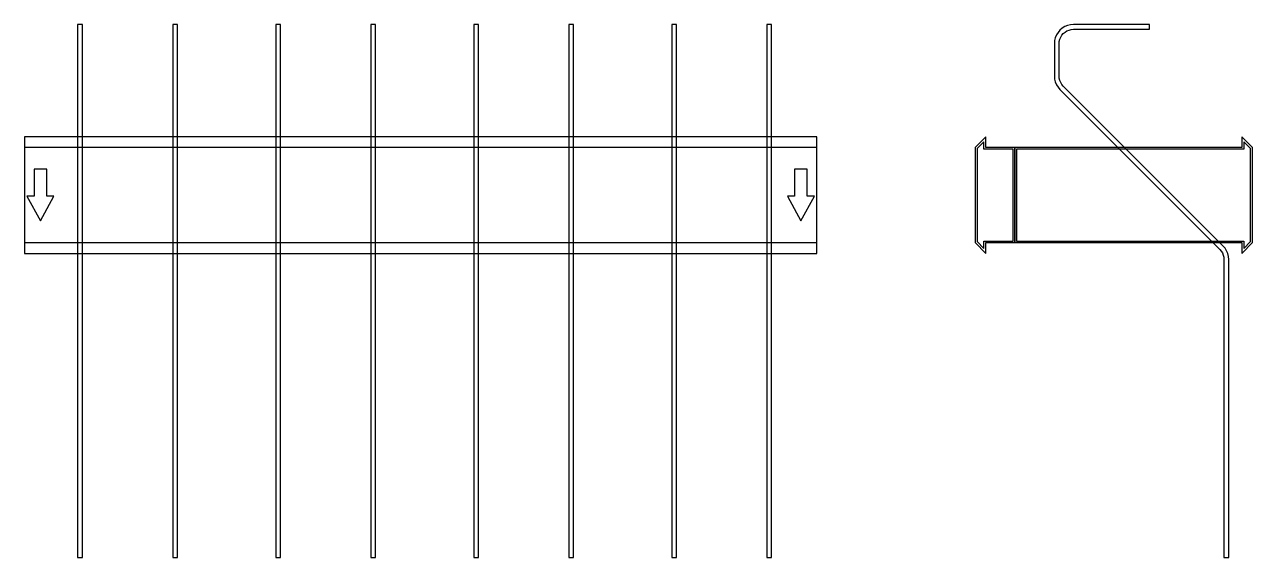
# Model space of a CAD drawing. Extents: x 0 to 1550, y -457 to 215.
import ezdxf

# ---------------------------------------------------------------- set-up
doc = ezdxf.new("R2010")
doc.units = 0
doc.layers.add('Halfen', color=7, linetype='CONTINUOUS')

msp = doc.modelspace()

# ---------------------------------------------------------------- linework, layer by layer
at = {"layer": 'Halfen', "color": 7}
for points in [[(73, -457.177), (73, 215.147), (67, 215.147), (67, -457.177)], [(193, -457.177), (193, 215.147), (187, 215.147), (187, -457.177)], [(323, -457.177), (323, 215.147), (317, 215.147), (317, -457.177)], [(443, -457.177), (443, 215.147), (437, 215.147), (437, -457.177)], [(573, -457.177), (573, 215.147), (567, 215.147), (567, -457.177)], [(693, -457.177), (693, 215.147), (687, 215.147), (687, -457.177)], [(823, -457.177), (823, 215.147), (817, 215.147), (817, -457.177)], [(943, -457.177), (943, 215.147), (937, 215.147), (937, -457.177)], [(1520, -457.177), (1520, -81.213), (1519.705, -77.459), (1518.825, -73.797), (1517.384, -70.317), (1515.416, -67.106), (1512.971, -64.243), (1311.272, 137.456), (1309.438, 139.604), (1307.962, 142.012), (1306.881, 144.621), (1306.222, 147.368), (1306, 150.184), (1306, 191.147), (1306.222, 193.963), (1306.881, 196.71), (1307.962, 199.319), (1309.438, 201.728), (1311.272, 203.875), (1313.42, 205.71), (1315.828, 207.186), (1318.438, 208.266), (1321.184, 208.926), (1324, 209.147), (1420, 209.147), (1420, 215.147), (1324, 215.147), (1320.246, 214.852), (1316.584, 213.973), (1313.104, 212.532), (1309.893, 210.564), (1307.029, 208.118), (1304.584, 205.254), (1302.616, 202.043), (1301.175, 198.564), (1300.295, 194.902), (1300, 191.147), (1300, 150.184), (1300.295, 146.429), (1301.175, 142.767), (1302.616, 139.288), (1304.584, 136.077), (1307.029, 133.213), (1508.728, -68.485), (1510.562, -70.633), (1512.038, -73.041), (1513.119, -75.651), (1513.778, -78.397), (1514, -81.213), (1514, -457.177)], [(0, -73.5), (1000, -73.5), (1000, 73.5), (0, 73.5)], [(1250, -60), (1250, 60), (1213.5, 60), (1213.5, 73.5), (1200, 60), (1200, -60), (1213.5, -73.5), (1213.5, -60)], [(1248, -58), (1248, 58), (1211, 58), (1211, 67.25), (1202.5, 58.75), (1202.5, -58.75), (1211, -67.25), (1211, -58)], [(1550, -60), (1550, 60), (1536.5, 73.5), (1536.5, 60), (1250, 60), (1250, -60), (1536.5, -60), (1536.5, -73.5)], [(1547.5, -58.75), (1547.5, 58.75), (1539, 67.25), (1539, 58), (1252, 58), (1252, -58), (1539, -58), (1539, -67.25)], [(0, -60), (1000, -60), (1000, 60), (0, 60)], [(20, -32.5), (37, -1.5), (28, -1.5), (28, 32.5), (12, 32.5), (12, -1.5), (3, -1.5)], [(980, -32.5), (997, -1.5), (988, -1.5), (988, 32.5), (972, 32.5), (972, -1.5), (963, -1.5)]]:
    msp.add_lwpolyline(points, close=True, dxfattribs=at)

doc.saveas('drawing.dxf')
